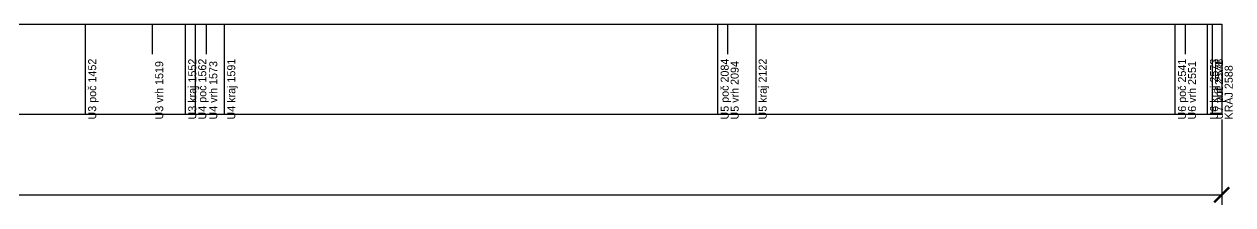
# Model space of a CAD drawing. Header units: millimetres. Extents: x -89 to 3515, y -4425 to 1405.
# Drawn here: x 1381 to 2589, y -4425 to -4245 of the extents above; entities that cross this region are included whole.
import ezdxf
from ezdxf.enums import TextEntityAlignment as Align

# ---------------------------------------------------------------- set-up
doc = ezdxf.new("R2010")
doc.units = ezdxf.units.MM
doc.layers.add('1F LICE TRAKA', color=6, linetype='Continuous')
doc.layers.add('KOTE', color=8, linetype='Continuous')
doc.styles.add('OpenSansCondensed-Light', font='OpenSansCondensed-Light.ttf')
doc.dimstyles.new('EZDXF', dxfattribs={"dimtxt": 0.25, "dimasz": 0.175, "dimexe": 0.375, "dimexo": 0.125, "dimgap": 0.1, "dimtad": 1, "dimlfac": 100, "dimzin": 12, "dimdsep": 46, "dimtxsty": 'OpenSansCondensed-Light', "dimblk": 'ARCHTICK', "dimcen": 2.5, "dimazin": 3, "dimtfac": 0.5, "dimtmove": 2, "dimatfit": 3})

# ---------------------------------------------------------------- blocks, each defined once
blk = doc.blocks.new('_ARCHTICK')
at = {"color": 0, "linetype": 'BYBLOCK', "const_width": 0.15}
blk.add_lwpolyline([(-0.5, -0.5), (0.5, 0.5)], dxfattribs=at)

msp = doc.modelspace()

# ---------------------------------------------------------------- linework, layer by layer
at = {"layer": '1F LICE TRAKA'}
for p, q in [((1442, -4244.635), (1442, -4334.635)), ((1509, -4244.635), (1509, -4274.635)), ((1542, -4244.635), (1542, -4334.635)), ((1552, -4244.635), (1552, -4334.635)), ((1563, -4244.635), (1563, -4274.635)), ((1581, -4244.635), (1581, -4334.635)), ((2074, -4244.635), (2074, -4334.635)), ((2084, -4244.635), (2084, -4274.635)), ((2112, -4244.635), (2112, -4334.635)), ((2531, -4244.635), (2531, -4334.635)), ((2541, -4244.635), (2541, -4274.635)), ((2563, -4244.635), (2563, -4334.635)), ((2568, -4244.635), (2568, -4334.635)), ((2568, -4244.635), (2568, -4274.635)), ((2577.674, -4244.635), (2577.674, -4334.635))]:
    msp.add_line(p, q, dxfattribs=at)
msp.add_lwpolyline([(-10, -4244.635), (2577.674, -4244.635), (2577.674, -4334.635), (-10, -4334.635)], close=True, dxfattribs=at)

# ---------------------------------------------------------------- texts
for s, p in [('U3 poč 1452', (1445, -4339.635)), ('U3 vrh 1519', (1512, -4339.635)), ('U3 kraj 1552', (1545, -4339.635)), ('U4 poč 1562', (1555, -4339.635)), ('U4 vrh 1573', (1566, -4339.635)), ('U4 kraj 1591', (1584, -4339.635)), ('U5 poč 2084', (2077, -4339.635)), ('U5 vrh 2094', (2087, -4339.635)), ('U5 kraj 2122', (2115, -4339.635)), ('U6 poč 2541', (2534, -4339.635)), ('U6 vrh 2551', (2544, -4339.635)), ('U6 kraj 2573', (2566, -4339.635)), ('U7 poč 2578', (2571, -4339.635)), ('U7 vrh 2578', (2571, -4339.635)), ('KRAJ 2588', (2580.674, -4339.635))]:
    msp.add_text(s, height=8, rotation=90, dxfattribs=at).set_placement(p, align=Align.TOP_LEFT)

# ---------------------------------------------------------------- dimensions: what is measured, and where the dimension line sits
at = {"layer": 'KOTE'}
msp.add_linear_dim(base=(-10, -4414.635), p1=(-10, -4334.635), p2=(2577.674, -4334.635), dimstyle='EZDXF', override={"dimtxt": 25, "dimasz": 15, "dimexe": 10, "dimexo": 5, "dimdec": 0}, dxfattribs=at).render()

doc.saveas('drawing.dxf')
